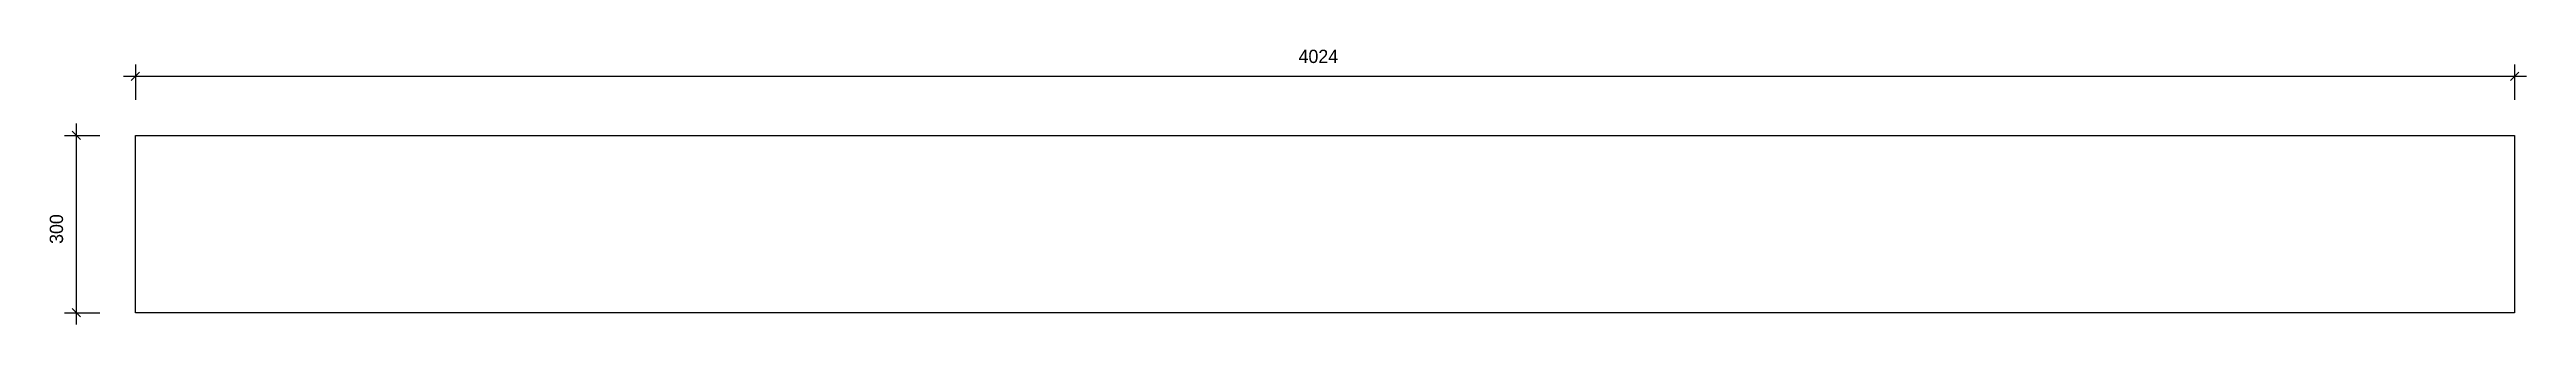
# Model space of a CAD drawing. Header units: millimetres. Extents: x -145 to 4044, y -20 to 445.
import ezdxf
from ezdxf.enums import TextEntityAlignment as Align

# ---------------------------------------------------------------- set-up
doc = ezdxf.new("R2010")
doc.units = ezdxf.units.MM
for name, color, linetype in [('CONTOUR', 7, 'CONTINUOUS'), ('DIMLINES', 7, 'CONTINUOUS'), ('DIMLINESTEXT', 7, 'CONTINUOUS')]:
    doc.layers.add(name, color=color, linetype=linetype)

msp = doc.modelspace()

# ---------------------------------------------------------------- linework, layer by layer
at = {"layer": 'CONTOUR', "color": 0, "linetype": '0'}
msp.add_lwpolyline([(0, 0), (0, 300), (4024, 300), (4024, 0), (0, 0)], dxfattribs=at)
at = {"layer": 'DIMLINES', "color": 0}
for p, q in [((0, 420), (0, 360)), ((4024, 420), (4024, 360)), ((-20, 400), (4044, 400)), ((7.071, 407.071), (-7.071, 392.929)), ((4031.071, 407.071), (4016.929, 392.929)), ((-120, 300), (-60, 300)), ((-107.071, 307.071), (-92.929, 292.929)), ((-100, -20), (-100, 320)), ((-120, 0), (-60, 0)), ((-107.071, 7.071), (-92.929, -7.071))]:
    msp.add_line(p, q, dxfattribs=at)

# ---------------------------------------------------------------- texts
at = {"layer": 'DIMLINESTEXT'}
msp.add_text('4024', height=22.5, dxfattribs=at).set_placement((1967.197, 445), align=Align.TOP_LEFT)
msp.add_text('300', height=22.5, rotation=90, dxfattribs=at).set_placement((-145, 116.398), align=Align.TOP_LEFT)

doc.saveas('drawing.dxf')
